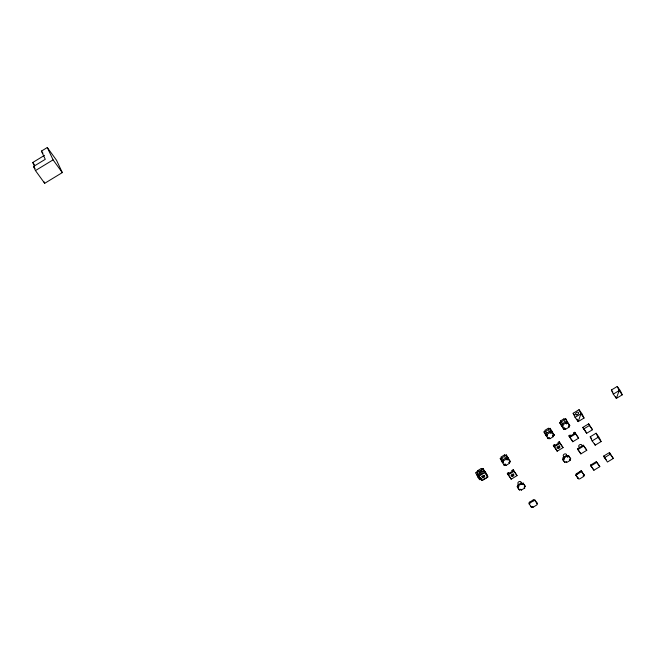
<?xml version="1.0" encoding="UTF-8"?>
<svg xmlns="http://www.w3.org/2000/svg" width="655" height="655" viewBox="0 0 655 655"><rect width="100%" height="100%" fill="white"/><g stroke="black" fill="none" stroke-linecap="round" stroke-linejoin="round"><path stroke-width="0.98" d="M41.429 151.092L47.299 147.522L56.535 160.27L62.315 172.601L44.687 183.318L35.452 170.578L33.528 166.468L45.277 159.321L41.429 151.092L42.968 153.221M34.461 166.141L32.75 162.489L44.507 155.341M35.452 170.578L53.08 159.861L47.299 147.522M476.946 475.333L475.792 472.869L478.142 471.436L477.757 470.617L481.286 468.472L481.9 469.324L483.071 468.603L487.697 476.144L483.996 471.043L482.825 471.764L483.21 472.583L479.681 474.728L479.296 473.901C472.902 473.524 483.742 484.757 478.87 477.11M505.152 455.757L504.538 454.906L501.009 457.051L501.394 457.87L500.224 458.582L504.227 465.271L505.398 464.559L505.013 463.74M548.374 428.247L544.854 430.392L545.238 431.219L544.059 431.932L548.063 438.621L549.242 437.908L549.856 438.752L553.385 436.615L553 435.788L554.171 435.076L550.167 428.386L548.996 429.099L548.374 428.247L548.767 429.074L549.938 428.362L550.552 429.205L550.167 428.386M564.847 428.485L563.677 429.205L559.673 422.516L560.844 421.804L560.459 420.977L563.988 418.832L564.602 419.683L565.781 418.971L569.784 425.66L568.606 426.372L568.99 427.191L565.47 429.336L564.463 427.666M573.158 413.264L579.036 409.686L582.115 413.935L584.039 418.046L578.16 421.624L575.082 417.374L573.158 413.264L574.697 415.385M611.369 390.028L617.247 386.458L620.326 390.707L622.25 394.818L616.371 398.387L613.293 394.138L611.369 390.028L612.908 392.157M483.071 468.603L483.456 469.43L482.841 468.579L481.671 469.291L481.286 468.472M505.398 464.559L506.012 465.41L509.541 463.265L509.156 462.438L510.335 461.726L506.331 455.037L506.716 455.864L506.094 455.012L504.923 455.724L504.538 454.906M565.781 418.971L566.166 419.79L565.552 418.938L564.373 419.658L563.988 418.832M500.224 458.582L500.838 459.433L500.453 458.615L501.624 457.894M544.059 431.932L544.673 432.783L544.289 431.956L545.468 431.244M559.673 422.516L560.287 423.367L559.902 422.541L561.081 421.828L560.459 420.977M501.378 461.055L502.549 460.334L503.171 461.185L503.556 462.012L502.377 462.725M507.257 457.477L508.255 459.155L507.076 459.867L506.078 458.197L507.257 457.477L506.094 455.012M545.214 434.396L546.393 433.684L547.392 435.354L546.221 436.074M551.092 430.826L552.091 432.496L550.92 433.209L549.922 431.539L551.092 430.826L549.938 428.362M560.827 424.98L562.006 424.268L562.62 425.12L563.005 425.938L561.826 426.651M566.706 421.411L567.705 423.081L566.534 423.793L565.527 422.123L566.706 421.411L565.552 418.938M503.556 462.012L502.934 461.161L506.462 459.016M546.778 434.511L550.306 432.365M563.005 425.938L562.391 425.087L565.912 422.95M575.082 417.374L580.96 413.796L579.036 409.686M613.293 394.138L619.172 390.568L617.247 386.458M501.992 461.898L503.171 461.185M507.076 459.867L506.692 459.04L507.871 458.328M545.836 435.248L547.007 434.535L547.392 435.354M550.92 433.209L550.536 432.39L551.707 431.678M561.441 425.832L562.62 425.12M566.534 423.793L566.141 422.974L567.32 422.262M485.92 472.828L487.844 476.938L481.974 480.508L478.895 476.267L484.774 472.689L482.841 468.579M477.945 477.004L479.124 476.291L481.114 479.034M479.796 479.558L480.967 478.838M510.335 461.726L509.713 460.874L510.098 461.701L508.927 462.414L509.541 463.265M553.385 436.615L552.763 435.763L553.942 435.051L553.557 434.224L554.171 435.076M569.784 425.66L569.17 424.808L569.555 425.627L568.376 426.348L568.99 427.191M548.063 438.621L547.678 437.794L548.292 438.645L549.471 437.933L549.856 438.752M563.677 429.205L563.292 428.378L563.906 429.23L565.085 428.517L565.47 429.336M508.501 472.574L508.886 473.401L512.407 471.256L512.022 470.429L513.201 469.717L517.049 475.612L511.17 479.182L507.322 473.295L508.501 472.574L509.115 473.426M554.515 444.598L554.9 445.425L558.428 443.279L558.035 442.461L559.214 441.74L563.063 447.635L557.184 451.205L553.336 445.318L554.515 444.598L555.129 445.449L553.95 446.161L556.185 449.535L555.8 448.716M570.087 435.133L570.472 435.952L574.001 433.815L573.616 432.988L574.787 432.275L578.635 438.17L572.757 441.74L568.908 435.845L570.087 435.133L570.702 435.984M582.778 427.412L588.657 423.842L592.505 429.737L586.626 433.307L582.778 427.412L585.349 430.957M508.092 474.932L513.97 471.363L513.201 469.717M554.105 446.964L559.984 443.386L559.214 441.74M569.686 437.491L575.557 433.921L574.787 432.275M583.548 429.058L589.426 425.488L588.657 423.842M590.212 436.803L596.091 433.225L599.169 437.475L601.093 441.585L595.215 445.163L592.136 440.913L590.212 436.803L591.752 438.924M524.368 487.173L524.753 488L521.224 490.145L520.61 489.293L519.44 490.005L517.589 487.459L518.768 486.747L517.761 485.068L521.29 482.932L522.289 484.602L523.468 483.889L523.083 483.062L521.904 483.775M569.735 459.597L570.12 460.416L566.6 462.561L565.977 461.709L564.807 462.422L562.956 459.875L564.135 459.163L563.136 457.493L566.657 455.348L567.664 457.018L568.835 456.306L568.45 455.479L567.279 456.199M577.415 448.806L583.294 445.236L586.372 449.486L586.757 450.304L580.879 453.882L577.415 448.806L580.879 453.882M518.146 485.895L521.675 483.75L521.29 482.932M563.521 458.312L567.042 456.167L566.657 455.348M577.8 449.633L583.679 446.055L583.294 445.236M592.136 440.913L598.015 437.343L596.091 433.225M517.589 487.459L517.204 486.632L518.383 485.92L517.761 485.068M562.956 459.875L562.571 459.057L563.75 458.336L563.136 457.493M523.083 483.062L525.31 486.436L524.139 487.148L524.753 488M568.45 455.479L570.685 458.852L569.506 459.564L570.12 460.416M603.591 456.134L609.461 452.556L613.309 458.451L607.439 462.029L603.591 456.134L606.153 459.671M529.633 502.148L533.154 500.011A1.384 1.04 -25.1 0 1 534.947 500.142L537.182 503.515A1.384 1.04 -25.1 0 1 536.617 505.079L533.096 507.224A1.384 1.04 -25.1 0 1 531.303 507.085L529.068 503.711A1.384 1.04 -25.1 0 1 529.633 502.148L530.018 502.975A1.384 1.04 -25.1 0 0 529.453 504.538M576.531 473.639L581.231 470.781L584.08 475.006A1.384 1.04 -25.1 0 1 583.515 476.57L579.994 478.707A1.384 1.04 -25.1 0 1 578.201 478.576L575.966 475.202A1.384 1.04 -25.1 0 1 576.531 473.639L576.916 474.466A1.384 1.04 -25.1 0 0 576.351 476.029M590.458 465.173L596.337 461.603L599.415 465.844L599.8 466.671L593.921 470.241L590.458 465.173L593.921 470.241M530.018 502.975L533.538 500.829A1.384 1.04 -25.1 0 1 535.332 500.96L537.182 503.515M576.916 474.466L581.615 471.6L581.231 470.781M590.843 465.992L596.721 462.422L596.337 461.603M604.36 457.779L610.239 454.202L609.461 452.556M545.893 434.674L545.926 435.043M546.581 436.05L546.057 435.272M502.049 461.325L502.737 462.7M477.2 472.181L476.873 471.821L478.895 476.267M622.25 394.818L619.172 390.568L616.371 398.387L615.602 396.742M584.039 418.046L580.96 413.796L578.16 421.624L577.006 419.151M589.426 425.488L592.505 429.737M598.015 437.343L601.093 441.585M610.239 454.202L613.309 458.451M596.721 462.422L599.8 466.671M567.705 423.081L569.555 425.627M575.557 433.921L578.635 438.17M583.679 446.055L586.757 450.304M573.616 432.988L574.23 433.839M565.527 422.123L566.141 422.974M559.902 422.541L561.753 425.087M568.908 435.845L571.299 439.431M581.615 471.6L584.08 475.006M552.091 432.496L553.942 435.051M559.984 443.386L563.063 447.635M568.835 456.306L570.685 458.852M549.922 431.539L550.536 432.39M567.042 456.167L567.664 457.018M575.966 475.202L578.201 478.576M544.289 431.956L546.139 434.511M553.336 445.318L553.95 446.161M562.571 459.057L564.807 462.422M508.255 459.155L510.098 461.701M506.078 458.197L506.692 459.04M523.468 483.889L525.31 486.436M513.97 471.363L517.049 475.612M512.022 470.429L512.636 471.281M521.675 483.75L522.289 484.602M500.453 458.615L501.378 459.884M517.204 486.632L519.44 490.005M507.322 473.295L510.171 477.511M484.774 472.689L487.844 476.938M477.757 470.617L478.371 471.461L475.792 472.869M53.08 159.861L62.315 172.601M32.75 162.489L34.289 164.61M33.528 166.468L35.067 168.589M479.124 476.291L478.125 474.621M502.18 461.513L502.712 462.397M546.303 435.305L546.638 435.927M594.445 443.517L595.215 445.163M585.857 431.661L586.626 433.307M571.987 440.094L572.757 441.74M562.006 424.268L562.391 425.087M562.751 426.765L563.906 429.23M583.13 475.743L583.515 476.57M566.215 461.734L566.6 462.561M563.75 458.336L564.135 459.163M552.378 434.936L552.763 435.763M556.414 449.567L557.184 451.205M547.523 437L548.292 438.645M534.947 500.142L535.332 500.96M533.154 500.011L533.538 500.829M532.712 506.397L533.096 507.224M531.303 507.085L530.918 506.266A1.384 1.04 -25.1 0 0 531.385 506.593M520.84 489.318L521.224 490.145M518.383 485.92L518.768 486.747M506.012 465.41L505.627 464.583L504.456 465.304L503.842 464.452L504.227 465.271M502.549 460.334L502.934 461.161M510.401 477.536L511.17 479.182M502.295 461.161L502.68 461.98M486.518 476.856L486.902 477.683L483.374 479.828L482.989 479.001M481.204 478.87L481.974 480.508M43.918 181.681L44.687 183.318M559.378 445.76A1.384 1.04 -25.1 0 1 558.813 447.324A1.384 1.04 -25.1 0 1 557.028 447.193M579.462 447.16A1.728 1.302 -25.1 0 1 579.585 444.794A1.728 1.302 -25.1 0 1 582.008 445.613M564.397 456.633A1.728 1.302 -25.1 0 1 563.357 455.012A1.728 1.302 -25.1 0 1 565.658 453.915A1.728 1.302 -25.1 0 1 566.297 455.724M583.695 474.179A1.384 1.04 -25.1 0 1 583.638 475.276M578.594 478.142A1.384 1.04 -25.1 0 1 577.816 477.749M580.052 471.494A1.384 1.04 -25.1 0 1 581.845 471.633M484.282 475.309A1.384 1.04 -25.1 0 1 481.81 476.496M479.632 473.344A1.728 1.122 -35.9 0 1 480.426 471.543A1.728 1.122 -35.9 0 1 482.391 471.322M536.797 502.688A1.384 1.04 -25.1 0 1 536.74 503.785M532.04 506.642A1.384 1.04 -25.1 0 1 531.696 506.659M518.301 483.971A1.728 1.302 -25.1 0 1 519.161 481.581A1.728 1.302 -25.1 0 1 521.11 482.956M513.479 473.983A1.384 1.04 -25.1 0 1 511.211 475.358M484.43 471.051L485.494 472.82L484.43 471.051M507.682 457.485L508.747 459.253L507.731 457.517M551.526 430.826L552.583 432.603L551.575 430.867M562.874 423.302A1.728 1.122 -35.9 0 0 564.659 421.067A1.728 1.122 -35.9 0 0 562.039 421.517A1.728 1.122 -35.9 0 0 562.874 423.302M576.744 414.869A1.728 1.122 -35.9 0 0 578.529 412.634A1.728 1.122 -35.9 0 0 575.909 413.084A1.728 1.122 -35.9 0 0 576.744 414.869M547.261 432.718A1.728 1.122 -35.9 0 0 549.046 430.482A1.728 1.122 -35.9 0 0 546.426 430.933A1.728 1.122 -35.9 0 0 547.261 432.718M558.191 448.405A1.384 1.04 -25.1 0 0 559.878 446.825A1.384 1.04 -25.1 0 0 557.683 446.661A1.384 1.04 -25.1 0 0 558.191 448.405M480.164 472.935A1.728 1.122 -35.9 0 0 481.949 470.708A1.728 1.122 -35.9 0 0 479.329 471.158A1.728 1.122 -35.9 0 0 480.164 472.935M482.972 477.708A1.384 1.04 -25.1 0 0 484.667 476.128A1.384 1.04 -25.1 0 0 482.473 475.964A1.384 1.04 -25.1 0 0 482.972 477.708M512.177 476.382A1.384 1.04 -25.1 0 0 513.864 474.801A1.384 1.04 -25.1 0 0 511.67 474.638A1.384 1.04 -25.1 0 0 512.177 476.382M503.417 459.368A1.728 1.122 -35.9 0 0 505.21 457.141A1.728 1.122 -35.9 0 0 502.582 457.591A1.728 1.122 -35.9 0 0 503.417 459.368"/></g></svg>
